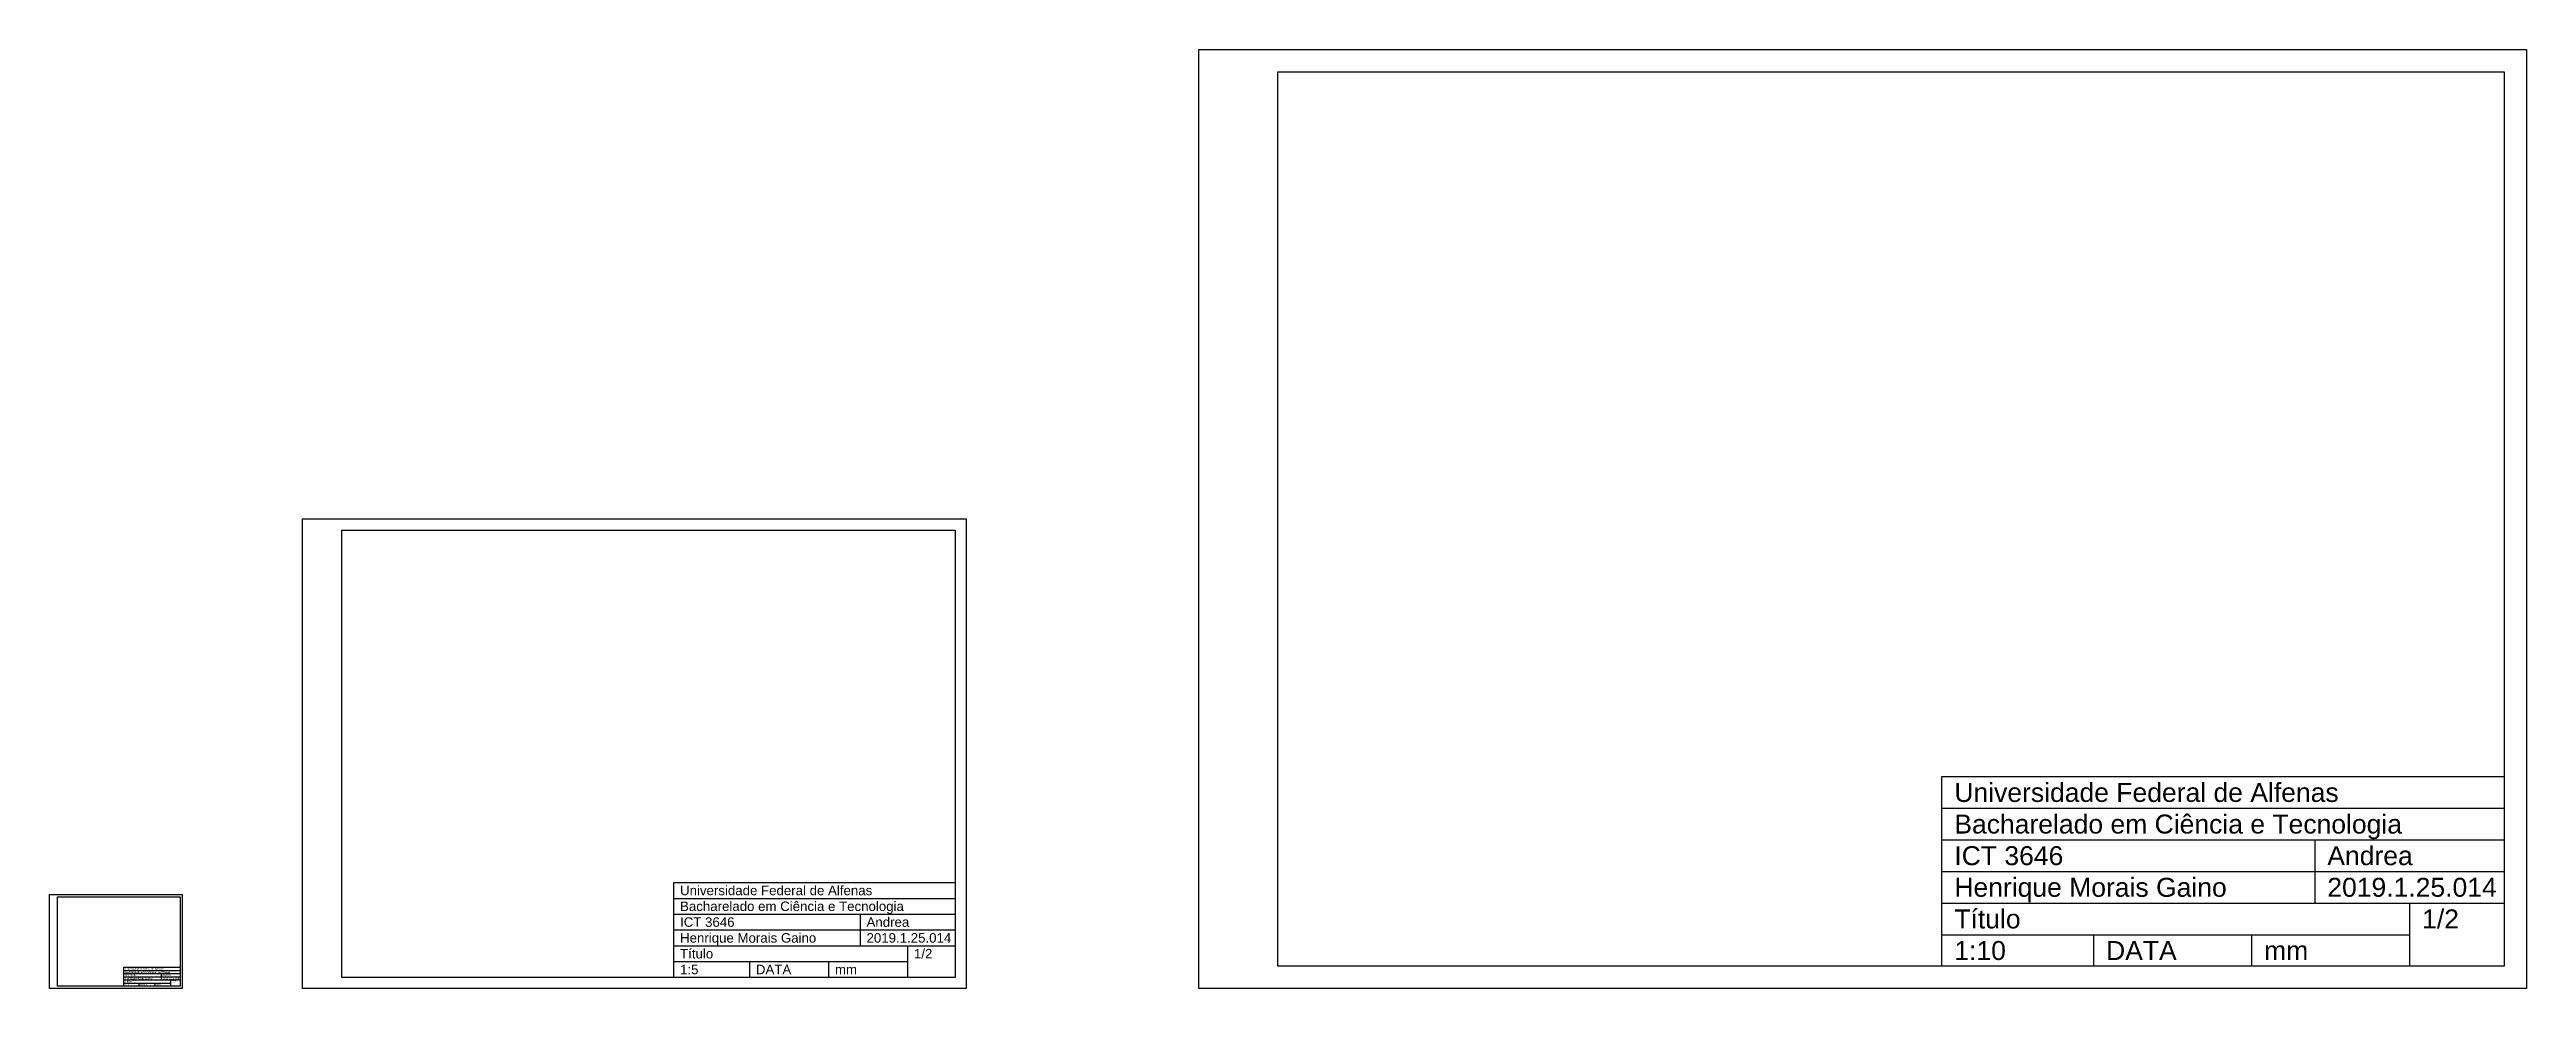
# Model space of a CAD drawing. Header units: centimetres. Extents: x 0 to 784, y 0 to 297.
import ezdxf
from ezdxf.enums import TextEntityAlignment as Align

# ---------------------------------------------------------------- set-up
doc = ezdxf.new("R2010")
doc.units = ezdxf.units.CM
doc.layers.add('TEXTO', color=4, linetype='Continuous', lineweight=30, plot=False)
doc.styles.add('style1', font='arial.ttf', dxfattribs={"height": 0.6})

msp = doc.modelspace()

# ---------------------------------------------------------------- linework, layer by layer
for p, q in [((363.63, 0), (363.63, 297)), ((363.63, 297), (783.63, 297)), ((388.63, 7), (388.63, 290)), ((388.63, 290), (776.63, 290)), ((776.63, 290), (776.63, 7)), ((783.63, 297), (783.63, 0)), ((79.98, 0), (79.98, 148.5)), ((79.98, 148.5), (289.98, 148.5)), ((92.48, 3.5), (92.48, 145)), ((92.48, 145), (286.48, 145)), ((286.48, 145), (286.48, 3.5)), ((289.98, 148.5), (289.98, 0)), ((598.63, 7), (598.63, 67)), ((598.63, 67), (776.63, 67)), ((598.63, 57), (776.63, 57)), ((598.63, 47), (776.63, 47)), ((716.63, 47), (716.63, 27)), ((197.48, 3.5), (197.48, 33.5)), ((197.48, 33.5), (286.48, 33.5)), ((598.63, 37), (776.63, 37)), ((0, 0), (0, 29.7)), ((0, 29.7), (42, 29.7)), ((2.5, 29), (41.3, 29)), ((2.5, 0.7), (2.5, 29)), ((41.3, 29), (41.3, 0.7)), ((42, 29.7), (42, 0)), ((197.48, 28.5), (286.48, 28.5)), ((598.63, 27), (776.63, 27)), ((746.63, 27), (746.63, 7)), ((197.48, 23.5), (286.48, 23.5)), ((197.48, 18.5), (286.48, 18.5)), ((256.48, 23.5), (256.48, 13.5)), ((598.63, 17), (746.63, 17)), ((646.63, 17), (646.63, 7)), ((696.63, 17), (696.63, 7)), ((197.48, 13.5), (286.48, 13.5)), ((197.48, 8.5), (271.48, 8.5)), ((221.48, 8.5), (221.48, 3.5)), ((246.48, 8.5), (246.48, 3.5)), ((271.48, 13.5), (271.48, 3.5)), ((42, 0), (0, 0)), ((41.3, 0.7), (2.5, 0.7)), ((23.5, 0.7), (23.5, 6.7)), ((23.5, 6.7), (41.3, 6.7)), ((23.5, 5.7), (41.3, 5.7)), ((23.5, 4.7), (41.3, 4.7)), ((23.5, 3.7), (41.3, 3.7)), ((23.5, 2.7), (41.3, 2.7)), ((23.5, 1.7), (38.3, 1.7)), ((28.3, 1.7), (28.3, 0.7)), ((33.3, 1.7), (33.3, 0.7)), ((35.3, 4.7), (35.3, 2.7)), ((38.3, 2.7), (38.3, 0.7)), ((289.98, 0), (79.98, 0)), ((286.48, 3.5), (92.48, 3.5)), ((783.63, 0), (363.63, 0)), ((776.63, 7), (388.63, 7))]:
    msp.add_line(p, q)

# ---------------------------------------------------------------- texts
at = {"style": 'style1'}
for s, p in [('Título', (23.9, 2.5)), ('Universidade Federal de Alfenas', (23.9, 6.5)), ('1:1', (23.9, 1.5)), ('Bacharelado em Ciência e Tecnologia', (23.9, 5.5)), ('Henrique Morais Gaino', (23.9, 3.5)), ('ICT 3646', (23.9, 4.5)), ('DATA', (28.7, 1.5)), ('mm', (33.7, 1.5)), ('Andrea', (35.7, 4.5)), ('2019.1.25.014', (35.7, 3.5)), ('1/2', (38.7, 2.5))]:
    msp.add_text(s, height=0.6, dxfattribs=at).set_placement(p, align=Align.TOP_LEFT)
at = {"layer": 'TEXTO', "style": 'style1'}
for s, height, p in [('Universidade Federal de Alfenas', 6, (602.63, 65)), ('Bacharelado em Ciência e Tecnologia', 6, (602.63, 55)), ('ICT 3646', 6, (602.63, 45)), ('Andrea', 6, (720.63, 45)), ('Universidade Federal de Alfenas', 3, (199.48, 32.5)), ('Henrique Morais Gaino', 6, (602.63, 35)), ('2019.1.25.014', 6, (720.63, 35)), ('Bacharelado em Ciência e Tecnologia', 3, (199.48, 27.5)), ('Título', 6, (602.63, 25)), ('1/2', 6, (750.63, 25)), ('Henrique Morais Gaino', 3, (199.48, 17.5)), ('ICT 3646', 3, (199.48, 22.5)), ('Andrea', 3, (258.48, 22.5)), ('2019.1.25.014', 3, (258.48, 17.5)), ('Título', 3, (199.48, 12.5)), ('1/2', 3, (273.48, 12.5)), ('1:10', 6, (602.63, 15)), ('DATA', 6, (650.63, 15)), ('mm', 6, (700.63, 15)), ('1:5', 3, (199.48, 7.5)), ('DATA', 3, (223.48, 7.5)), ('mm', 3, (248.48, 7.5))]:
    msp.add_text(s, height=height, dxfattribs=at).set_placement(p, align=Align.TOP_LEFT)

doc.saveas('drawing.dxf')
